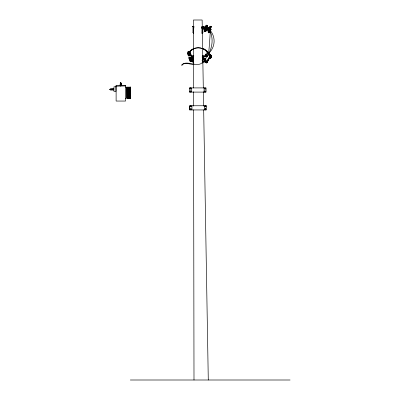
<?xml version="1.0" encoding="UTF-8"?>
<svg xmlns="http://www.w3.org/2000/svg" width="400" height="400" viewBox="0 0 400 400"><rect width="100%" height="100%" fill="white"/><g stroke="black" fill="none" stroke-linecap="round" stroke-linejoin="round"><path stroke-width="0.6" d="M112.535 89.515C112.535 90.835 112.535 88.14 112.535 89.25M112.99 89.575L112.99 89.925L112.99 89M112.535 89.085C112.535 91 112.535 88.26 112.535 89.425M206.72 62.15L209.79 56.88L209.475 56.535M112.17 89.445L112.17 89.575M192.095 61.155L191.13 61.515L192.095 61.17M121.17 84.99L120.625 85.005L120.725 83.81M120.76 83.135C120.69 82.535 120.83 82.295 120.76 83.31M210.03 57.545L210.415 58.03L210.81 57.58A0.965 0.965 0 0 0 210.495 56.75L210.01 56.315L209.97 56.825L210.205 56.29M190.165 88.54L190.535 88.16M190.86 91.345C190.375 90.395 189.725 92.115 190.72 91.785M190.215 91.725L190.19 91.35M190.6 88.88L190.825 88.32M191.16 106.26L190.7 106.725M191.19 109.29L190.835 109.76L190.46 109.19L191.085 109.02L190.915 109.655L190.445 109.29M205.015 91.775L204.755 91.405M204.85 91.235L205.37 91.17L205.435 91.695M205.085 109.54L205.14 109.015L205.595 109.02M206.265 62.74L206.24 62.795M205.34 61.39L205.71 61.04M205.54 61.51L205.66 61.255M205.85 61.215L206.175 61.685L206.53 61.325M206.025 61.395L205.905 61.65M210.045 57.555L210.165 57.305A0.83 0.83 0 0 0 210.58 57.875L210.655 57.915M211.095 57.18L210.595 57.295L210.59 57.66M210.725 57.465L210.45 57.9M211.23 57.59L211.15 57.23M209.905 56.785L210.01 56.315L210.545 56.805M191.5 61.355L191.59 61.13M202.48 27.155L202.385 27.505L203.03 27.68M202.63 27.57L202.725 27.22L202.675 27.585M202.63 28.23L202.755 27.76M202.695 28.25L202.82 27.78M202.94 28.015L203.215 26.99M203.005 28.035L203.28 27.005M203.055 28.9L203.38 27.69M203.425 27.51L203.605 26.835M203.365 28.685L203.92 26.625M203.655 29.39L203.805 28.825M203.965 29.18L204.685 26.495M204.2 29.465L204.345 28.925M204.28 29.4L204.415 28.895M204.51 29.255L205.19 26.705M204.54 29.435L205.21 26.87M204.3 30.92L204.595 29.815M205.45 26.635L205.695 25.71M204.61 30.705L206.005 25.5M204.9 30.16L205.02 29.715M205.255 28.84L205.395 28.32M204.78 31.66L205.02 30.935M204.85 31.66L205.045 30.935M204.96 31.59L205.04 31.3M205.48 29.86L205.645 29.255M206.18 27.255L206.335 26.68M205.095 31.445L206.795 25.1M205.18 31.445L206.87 25.145M205.28 31.36L206.91 25.265M206.15 29.015L206.2 28.65M207.37 25.355L205.665 31.7L207.41 25.37M205.795 31.68L207.47 25.435M206.475 29.465L206.805 28.39M206.83 29.76L206.945 29.325M207.15 28.55L207.38 27.695M206.84 30.115L207.39 28.055M207.94 28.345L208.145 27.57M207.44 30.61L208.155 27.925M208.125 28.295L208.24 27.86M208.575 28.3L208.655 27.775M207.98 30.685L208.665 28.135M208.09 30.51L208.7 28.23M208.71 28.84L209.01 27.73M208.075 31.78L208.235 31.18M209.065 28.075L209.47 26.57M208.085 32.135L209.48 26.925M209.26 27.89L209.355 27.53M208.495 31.14L208.6 30.745M208.865 29.75L209.01 29.21M209.27 28.245L209.435 27.635M208.555 32.52L208.655 32.24M210.125 26.745L210.255 26.17M210.295 26.19L208.565 32.875L210.355 26.255M208.675 32.865L210.355 26.59M210.075 30.01L210.165 29.745M209.415 32.68L211.12 26.335M209.505 32.68L211.195 26.38M209.605 32.595L211.235 26.5M210.925 29.815L211.015 29.55M210.37 58.035L210.075 57.945A0.83 0.83 0 0 1 209.675 57.205L210.3 55.875M209.97 56.825L210.265 56.325M209.67 57.205L210.17 56.27M190.8 91.265L190.19 91.535M190.88 91.54L190.435 91.78M204.895 88.34L204.945 88.765M205.55 88.61L205.24 88.91M203.13 61.615C198.435 68.745 187.255 59.615 181.86 64.705L181.94 65.55M211.215 57.58L210.775 57.825M204.92 88.035L204.65 88.515L204.92 88.995L205.46 88.995L205.735 88.515L205.46 88.035L204.87 88.08M203.295 61.21L206.41 63.01M205.275 59.06L206.595 56.775M206.595 61.785A0.83 0.83 0 0 0 206.195 61.12L205.61 60.935L205.26 61.375A0.96 0.96 0 0 0 205.56 62.195M205.9 61.03L205.46 61.49A0.96 0.96 0 0 0 205.46 61.79M205.985 62.435L206.4 61.745A0.83 0.83 0 0 0 205.995 61L206.045 60.91M205.905 62.72L206.505 61.68M206.52 62.03L209.555 56.585M206.77 62.175L210.01 56.315M210.59 56.4L210.875 56.575L211.245 55.96L210.85 55.26M209.775 57.205L206.885 62.25M206.97 62.29L210.02 57.01M207.19 62.075L207.085 62.365L206.495 62.015M206.73 62.915L201.97 60.475M207.155 62.345L210.02 57.35M207.16 62.335L207.495 61.885M207.59 61.94L206.925 61.555M210.64 57.905L211.33 57.515A0.965 0.965 0 0 0 211 56.675L210.515 56.245L211.055 56.73M188.915 51.89C189.905 52.105 187.515 50.77 187.925 52.16M190.76 61.005L191.045 61.005M209.765 56.285L210.14 55.67L210.94 56.145L210.565 56.765L209.655 56.22L210.025 55.6A1.585 1.585 0 0 0 209.33 54.775L209.455 54.57A1.82 1.82 0 0 1 210.25 55.52L210.94 56.145M209.79 56.3L210.225 55.72A1.585 1.585 0 0 0 209.53 54.89L209.655 54.685A1.82 1.82 0 0 1 210.45 55.635M210.365 56.65L210.69 55.795M181.915 65.125C184.85 61.645 190.26 64.67 194.035 64.515M205.115 91.885L205.405 91.615M205.115 106.195L205.245 106.11M210.555 58.03L210.97 57.835M205.97 60.97L205.765 61.3A0.96 0.96 0 0 0 205.84 61.82M210.855 58L211.025 57.705A0.965 0.965 0 0 0 210.695 56.865M210.77 58.06L210.335 58.095M192 61.285L192.01 60.825L190.985 61.1L191.235 61.48M205.455 88.785L204.955 88.87M205.175 106.12L205.75 106.09M205.145 109.08L205.505 108.985M120.63 85.005L120.2 84.86M210.15 57.295L210.42 57.205M205.645 61.245L206 61.225M205.92 61.655L205.33 61.475M205.675 106.69L205.175 106.655M189.615 52.04C189.685 51.345 188.08 51.695 188.59 52.315M187.31 52.325L189.06 51.855M189.21 51.815L189.62 51.705M187.98 52.475L190.285 51.86M187.535 53.155L188.295 52.955M187.6 53.41L188.675 53.12M188.2 53.31L190.51 52.695M187.67 53.66L190.575 52.945M190.12 53.09L190.53 52.98M187.735 53.91L190.645 53.195M190.105 53.36L190.595 53.23M187.805 54.16L188.64 53.935M188.405 54.06L190.71 53.445M187.87 54.41L188.63 54.205M188.47 54.315L190.78 53.695M187.94 54.66L188.695 54.455M188.535 54.565L190.845 53.945M188.005 54.91L189.08 54.62M188.605 54.815L190.91 54.195M188.07 55.16L189.125 54.875M188.67 55.065L190.98 54.445M188.14 55.41L189.495 55.045M188.74 55.315L191.045 54.695M188.205 55.66L189.28 55.37M188.805 55.565L191.115 54.945M188.275 55.915L191.18 55.195M190.575 55.385L191.13 55.235M188.94 56.07L191.25 55.45M190.535 55.665L191.2 55.49M188.72 57.585L189.48 57.38M188.79 57.835L189.86 57.545M189.385 57.74L191.695 57.12M188.855 58.085L191.765 57.37M191.305 57.515L191.715 57.405M188.925 58.335L191.83 57.62M191.29 57.79L191.78 57.655M188.99 58.585L189.83 58.36M189.59 58.49L191.895 57.87M189.055 58.835L189.895 58.61M189.655 58.74L191.965 58.12M189.125 59.085L189.88 58.88M189.725 58.99L192.03 58.37M189.19 59.335L190.265 59.05M189.79 59.24L192.1 58.62M189.26 59.585L190.31 59.305M189.855 59.49L192.165 58.87M189.325 59.835L190.165 59.61M189.925 59.74L192.23 59.12M189.39 60.085L190.23 59.86M189.99 59.99L192.3 59.37M189.46 60.335L192.365 59.62M191.76 59.81L192.32 59.66M190.125 60.49L192.435 59.87M191.72 60.09L192.385 59.91M189.685 61.17L190.735 60.89M190.3 61.36L192.655 60.705M190.61 61.315L190.32 60.945M205.045 88.19L205.5 88.445M206.11 60.97L206.54 61.24M208.075 53.465A11.66 11.65 90 0 0 189.325 51.67L189.505 51.69M121.09 84.975C119.785 85.02 120.445 84.74 120.375 84.87M120.34 84.98L120.69 84.955L120.15 84.85M120.805 85.385L120.185 85.225L121.075 85.345M120.845 85.725L120.285 85.685M120.225 85.735L120.355 85.805M120.715 85.83L121.06 85.795L120.315 85.8M120.205 83.16L121.215 83.35M120.47 83.14L120.285 83.115M121.095 83.275L120.47 83.295L121.135 83.175M120.55 83.3L120.21 83.275L121.36 83.25M120.99 83.63L120.48 83.655M120.15 83.725L120.505 83.745L120.24 83.74M120.625 83.815L120.31 83.855M120.235 83.835L121.105 83.785M121.06 83.845C121.405 83.835 120.86 83.92 121.055 83.845M120.5 84.155L121.035 84.19L120.605 84.225M120.6 84.315L120.175 84.405M120.515 84.27L121.24 84.48M120.875 84.405L120.51 84.32M120.455 84.705L120.94 84.795M120.165 84.91L120.445 84.93M192.97 26.745L193.645 26.745L193.645 33.535L193.75 26.625L192.395 26.405L193.955 26.405L193.75 28.225M202.88 26.93L202.205 26.93L202.1 33.72L202.1 26.81M192.97 32.625L193.75 32.625M193.645 32.745L192.97 32.745L192.97 26.625M202.1 32.81L202.88 32.81M202.205 32.93L202.88 32.93L202.88 26.81M190.795 56.085L193.57 56.035M190.795 56.15L192.46 56.15M203.395 56.32L202.665 56.32L202.665 59.515M202.48 56.515L205.26 56.515M202.47 56.665L204.735 56.665M191.35 56.995L193.57 56.995M191.35 57.06L193.57 57.06M191.35 57.41L193.015 57.41M202.47 57.48L204.17 57.48M202.48 57.6L203.59 57.6M193.57 57.615L193.795 55.795L192.115 56.035M192.73 62.015L193.57 62.015M193.46 62.135L192.73 62.135L192.73 56.615M202.555 62.2L203.395 62.2M202.665 62.32L203.395 62.32L203.395 61M125.575 87.185L130.515 87.185M189.405 87.91L206.06 87.91L206.06 92.095L189.405 92.095M190.28 88.115L190.825 88.115M109.895 89.365L112.52 89.365M109.895 89.5L112.52 89.5M204.805 91.97L205.345 91.97M128.035 98.465L127.95 87.185M129.14 98.465L129.23 87.185M129.86 98.465L129.74 87.185M130.455 98.465L130.335 87.185M205.1 109.815L205.64 109.815M130.305 380L290.105 380M120.915 82.63L120.735 82.76M120.725 82.815L120.895 82.885M120.555 83.235L120.22 83.165L120.61 83.19M120.32 83.73L120.29 83.795M120.54 84.16L120.24 84.355M121.045 85.795L120.14 85.675L120.555 85.765M121.095 83.75L121.315 83.86M120.185 84.4L120.595 84.37M120.935 85.845L120.275 85.79M120.855 82.83L120.675 82.81M121.16 83.855L120.495 83.805L120.91 83.84M120.815 84.45L120.965 84.4M120.635 84.665L120.36 84.64L120.63 84.72M120.24 84.91L120.375 84.985M120.225 84.865L121.25 84.93L120.775 84.965M120.77 85.015L121.245 84.99L120.95 84.97M120.27 85.68L120.68 85.705M120.575 83.695L120.32 83.68L120.695 83.82M120.355 84.805L120.475 84.83M120.3 85.35L120.6 85.305M120.78 84.73L120.335 84.82M120.49 84.875L120.835 84.91M120.585 84.325L120.175 84.24M120.385 84.37L120.655 84.385M120.615 84.95L120.08 84.965M120.405 84.88L120.08 84.795M120.275 83.17L120.615 83.25M120.345 85.24L120.255 85.285M206.25 60.84L206.5 60.935A0.83 0.83 0 0 1 206.905 61.675L206.905 61.675M205.19 88.895L204.875 88.81M190.535 88.92L190.275 88.81M205.49 106.74L205.13 106.26L205.245 106.61M190.8 106.71L190.44 106.455M210.405 57.195L210.66 57.315M205.895 61.145L206.23 61.43M202.455 27.15L203.125 27.325M206.14 28.165L206.945 28.38L206.88 28.655L206.065 28.44M206.78 28.385L207.395 28.55M210.465 29.4L211.27 29.615L211.205 29.89L210.185 29.69M206.715 28.425L207.385 28.6M203.095 27.8L203.415 27.885M205.93 28.575L206.6 28.755M209.615 29.595L210.42 29.81M209.54 29.87L210.345 30.085M205.835 28.93L206.505 29.11M191.095 61.51L190.935 61.14M205.215 109.61L205.735 109.54L205.665 109.015M208.53 54.295L206.285 53M207.345 62.15L207 61.945M208.5 53.205L209.055 53.525M208.32 53.24L209.115 53.7M208.26 53.345L209.055 53.805M207.995 53.28L211.27 55.345L207.815 53.315M208.21 53.44L209 53.9M208.75 53.99L207.645 53.62L210.96 55.535L206.79 52.925M207.7 53.515L208.695 54.085M209.805 55.9L210.22 56.14M207.75 54.86L208.27 55.16M209.935 56.13L210.35 56.37M210.59 56.445L211.015 56.69M207.525 55.01L208.15 55.37M205.685 54.035L207.965 55.35M210.085 56.52L210.505 56.765M205.955 54.375L206.26 54.555M207.405 55.215L208.03 55.575M205.57 54.245L207.845 55.56M209.33 56.455L210.035 56.86M207.39 55.485L207.91 55.785M205.45 54.45L207.725 55.765M207.34 55.73L207.79 55.99M205.33 54.66L207.605 55.975M206.9 55.755L207.67 56.2M205.21 54.865L207.485 56.18M205.09 55.075L207.55 56.41M210.35 58.105L210.275 58.06A0.83 0.83 0 0 1 209.875 57.32M206.66 56.17L207.43 56.615M204.97 55.28L207.245 56.595M206.54 56.38L207.31 56.825M204.85 55.49L207.125 56.805M204.73 55.695L207.005 57.01M205.595 58.6L206.11 58.9M205.37 58.75L205.99 59.11M203.53 57.775L205.805 59.09M205.25 58.955L205.875 59.315M203.41 57.985L205.685 59.3M204.93 59.05L205.755 59.525M203.29 58.19L205.565 59.505M205.01 59.37L205.635 59.73M203.17 58.4L205.445 59.715M203.05 58.605L205.515 59.94M204.77 59.785L205.395 60.15M202.93 58.815L205.205 60.13M204.505 59.91L205.275 60.355M202.81 59.02L205.085 60.335M204.53 60.205L205.155 60.565M202.69 59.23L204.965 60.545M202.57 59.435L204.845 60.75M206.42 61.63L207.28 62.125M204.44 61.23L205.48 61.83M204.32 61.435L205.36 62.035M206.34 62.605L206.875 62.91M210.99 55.805L211.245 55.96M210.64 55.655L211.22 56.005M210.1 55.76L210.91 56.19M204.925 91.835L204.77 91.53M190.275 91.8L190.8 91.8L190.845 91.25M190.99 108.985L191.195 109.28M205.7 106.12L205.81 106.385M205.105 109.46L205.59 109.61L205.725 109.09M210.845 57.42L210.885 57.865L210.575 57.655M210.33 57.925L210.29 57.485L210.74 57.475M189.48 51.745L189.57 52.075M202.255 26.865L202.14 20L193.405 20L193.42 26.865M202.355 32.48L202.77 56.81M202.865 62.425L203.3 88.005M203.365 91.75L203.61 106.1M203.675 109.845L208.285 380M193.425 32.48L193.465 55.565M193.475 61.8L193.515 88.005M193.525 91.75L193.545 106.1M193.555 109.845L193.995 380M112.17 89.16L112.17 89.705M204.385 105.755L204.385 109.945M204.085 87.91L204.085 92.095M203.395 59.32L203.395 56.2L202.555 56.2L202.555 63.11L202.665 60.71M193.57 56.015L193.57 62.925L193.46 56.135M191.94 105.755L191.94 109.945M191.64 87.91L191.64 92.095M189.73 105.755L189.73 109.945M189.43 87.91L189.43 92.095M130.515 86.89L130.515 87.48M130.405 87.185L130.455 98.76M129.81 87.185L129.825 98.465M129.14 87.185L129.21 98.465M128.665 87.185L128.665 98.465L128.545 87.185M128.615 87.185L128.63 98.465M127.47 87.185L127.47 98.465L127.35 87.185M127.42 87.185L127.42 98.465M126.84 87.185L126.84 98.465L126.755 87.185M125.76 98.17L125.76 98.76M125.575 85.815L125.575 101.05L116.115 101.05L116.115 85.815M113.665 88.655L113.665 90.165M113.48 88.655L113.48 90.165M113.105 89.01L113.105 89.81M112.965 89.04L112.965 89.78M112.885 89.155L112.885 89.665M112.17 88.815L112.17 90.055M112.115 88.8L112.115 90.07M111.94 89.085L111.945 89.785M111.605 88.8L111.605 90.07M111.55 88.8L111.55 90.07M111.39 89.085L111.39 89.785M111.04 88.81L110.99 90.06M110.835 89.095L110.835 89.775M110.475 88.825L110.48 90.04M110.43 88.825L110.43 90.04M110.095 89.165L110.095 89.7M109.925 89.165L109.925 89.7M210.315 29.81A16.25 0.575 -86.5 0 1 208.425 53.525A16.44 16.435 0 0 0 209.57 29.74M189.74 51.77A11.66 11.65 -90 0 1 208.49 53.565M190.05 51.58A11.66 11.65 90 0 1 193.94 48.7M203.405 48.615A11.66 11.65 90 0 1 208.8 53.375A19.71 14.635 -79.8 0 0 209.72 30.44M210.76 55.445A1.82 1.82 0 0 0 209.96 54.495L209.835 54.7A1.585 1.585 0 0 1 210.535 55.53M205.76 62.31A0.96 0.96 0 0 1 205.655 62.2M188.23 51.765L188.535 51.77L188.25 51.735M190.23 88.03L189.96 88.51L190.23 88.99L190.775 88.99L191.045 88.51L190.775 88.03L190.23 88.03M190.25 90.965L189.98 91.44L190.25 91.92L190.805 91.935L191.065 91.44L190.795 90.965L190.25 90.965M190.53 105.88L190.255 106.355L190.53 106.835L191.07 106.835L191.34 106.355L191.07 105.88L190.53 105.88M190.55 108.81L190.275 109.29L190.55 109.765L191.09 109.765L191.36 109.29L191.09 108.81L190.55 108.81M204.835 90.96L204.565 91.435L204.835 91.915L205.375 91.915L205.645 91.435L205.375 90.96L204.835 90.96M205.215 105.88L204.945 106.36L205.215 106.84L205.76 106.84L206.03 106.36L205.76 105.88L205.215 105.88M205.13 108.805L204.86 109.28L205.13 109.76L205.675 109.76L205.945 109.28L205.675 108.805L205.13 108.805M203.385 26.545L201.825 26.545L201.825 28.37L202.03 26.785L203.385 26.545M203.94 55.94L202.26 55.94L202.26 57.76L202.48 56.18L203.94 55.94M125.76 85.815L115.93 85.95L125.76 85.815M115.93 86.785L113.95 86.785L113.95 91.425L115.93 91.425L115.93 86.785M206.355 105.755L189.7 105.755L189.7 109.945L206.355 109.945L206.355 105.755M121.245 84.935L120.99 84.91L121.265 84.935"/></g></svg>
